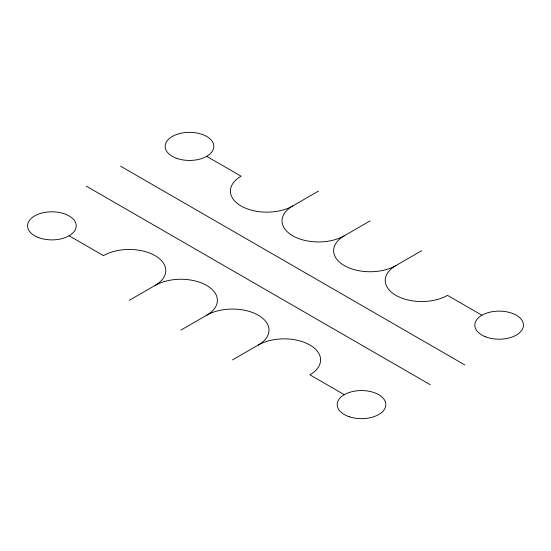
<?xml version="1.0" encoding="UTF-8"?>
<svg xmlns="http://www.w3.org/2000/svg" width="551" height="551" viewBox="0 0 551 551"><rect width="100%" height="100%" fill="white"/><g stroke="black" fill="none" stroke-linecap="round" stroke-linejoin="round"><path stroke-width="0.83" d="M129.285 300.329L155.086 285.432A36.49 21.069 0 0 1 206.694 285.432A36.49 21.069 0 0 1 206.694 315.227L180.893 330.125M206.694 156.326L241.097 176.189A36.49 21.069 0 0 0 241.097 205.984A36.49 21.069 0 0 0 292.705 205.984L318.506 191.087M292.698 205.984A36.49 21.069 0 0 0 292.705 235.78A36.49 21.069 0 0 0 344.313 235.773L370.114 220.875M232.494 359.92L258.302 345.022M344.306 235.773A36.49 21.069 0 0 0 344.306 265.568A36.49 21.069 0 0 0 395.914 265.568L421.715 250.671M481.925 315.227L447.522 295.364A36.49 21.069 0 0 1 395.914 295.364A36.49 21.069 0 0 1 395.907 265.568M120.683 166.257L464.72 364.886M86.28 186.121L430.317 384.743M69.082 235.773L103.485 255.636A36.49 21.069 0 0 1 155.086 255.636A36.49 21.069 0 0 1 155.086 285.432M344.306 394.674L309.903 374.818A36.49 21.069 0 0 0 309.903 345.022A36.49 21.069 0 0 0 258.302 345.022A36.49 21.069 0 0 0 258.302 315.227A36.49 21.069 0 0 0 206.694 315.227M349.348 416.77A24.327 14.044 0 0 0 385.838 404.606A24.327 14.044 0 0 0 349.348 392.443A24.327 14.044 0 0 0 349.348 416.77M38.239 237.474A24.327 14.044 0 0 0 76.148 226.847A24.327 14.044 0 0 0 41.249 213.209A24.327 14.044 0 0 0 38.239 237.474M485.493 336.785A24.327 14.044 0 0 0 523.388 326.158A24.327 14.044 0 0 0 488.496 312.527A24.327 14.044 0 0 0 485.493 336.785M177.326 158.557A24.327 14.044 0 0 0 213.822 146.394A24.327 14.044 0 0 0 177.326 134.23A24.327 14.044 0 0 0 177.326 158.557"/></g></svg>
